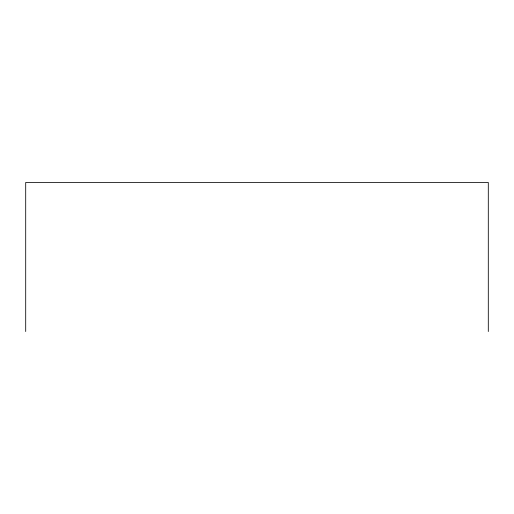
<?xml version="1.0" encoding="UTF-8"?>
<svg xmlns="http://www.w3.org/2000/svg" width="514" height="514" viewBox="0 0 514 514"><rect width="100%" height="100%" fill="white"/><g stroke="black" fill="none" stroke-linecap="round" stroke-linejoin="round"><path stroke-width="0.77" d="M488.3 331.53L488.3 182.47L25.7 182.47L25.7 331.53"/></g></svg>
